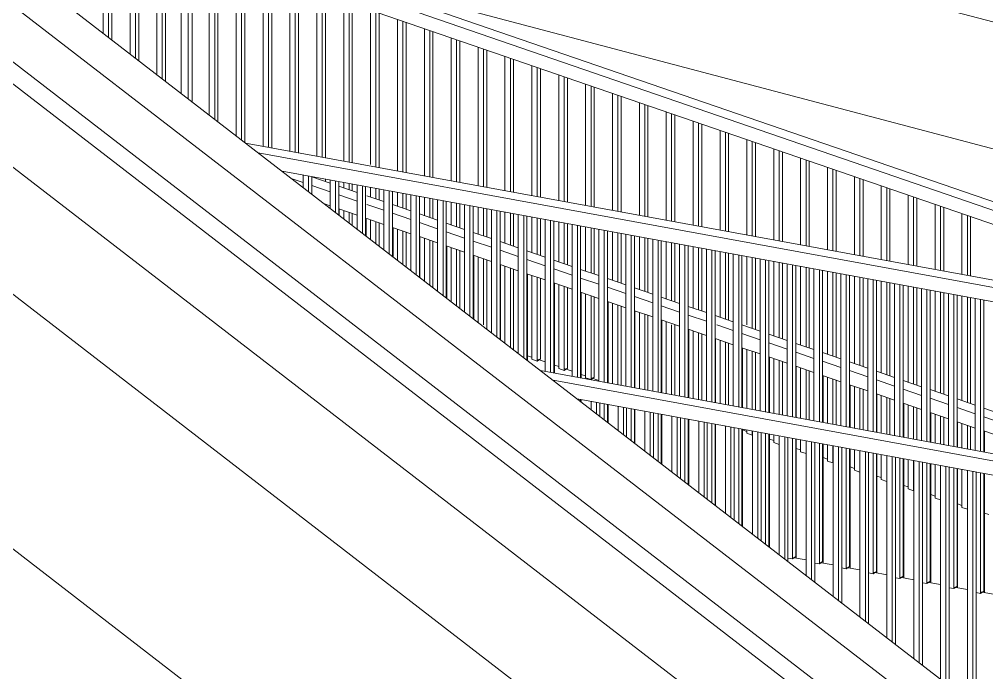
# Model space of a CAD drawing. Header units: metres. Extents: x 40 to 358, y -13 to 19.
# Drawn here: x 67.03 to 70.111, y 0.963 to 3.045 of the extents above; entities that cross this region are included whole.
import ezdxf

# ---------------------------------------------------------------- set-up
doc = ezdxf.new("R2010")
doc.units = ezdxf.units.M
for name, color, linetype, lineweight in [('A-BRND', 11, 'Continuous', 5), ('A-MURO', 113, 'Continuous', 9), ('A-PISO', 51, 'Continuous', 9), ('A-PISO-RAMP', 51, 'Continuous', 5)]:
    doc.layers.add(name, color=color, linetype=linetype, lineweight=lineweight)

# ---------------------------------------------------------------- blocks, each defined once
blk = doc.blocks.new('Ramp - Ramp-1224626-Axonometria')
at = {"layer": 'A-PISO-RAMP'}
for p, q in [((68.6191, 1.9829), (68.613, 1.985)), ((68.6608, 1.9685), (68.6484, 1.9728)), ((68.7048, 1.9534), (68.6795, 1.9621)), ((68.748, 1.9385), (68.7341, 1.9433)), ((68.7904, 1.9239), (68.7651, 1.9326)), ((68.8336, 1.909), (68.8197, 1.9138)), ((68.876, 1.8944), (68.8508, 1.9031)), ((69.3474, 1.7321), (69.3334, 1.7369)), ((69.433, 1.7026), (69.4191, 1.7074)), ((69.5186, 1.6731), (69.5047, 1.6779)), ((69.6043, 1.6436), (69.5903, 1.6484)), ((69.6899, 1.6141), (69.6759, 1.6189)), ((69.7755, 1.5847), (69.7616, 1.5895)), ((69.8611, 1.5552), (69.8472, 1.56)), ((69.9468, 1.5257), (69.9328, 1.5305)), ((70.0324, 1.4962), (70.0184, 1.501)), ((70.118, 1.4667), (70.1041, 1.4715)), ((69.5362, 1.3222), (69.4925, 1.3302)), ((69.6218, 1.3065), (69.5781, 1.3145)), ((69.7075, 1.2908), (69.6638, 1.2988)), ((69.7931, 1.2751), (69.7494, 1.2831)), ((69.8787, 1.2594), (69.835, 1.2674)), ((69.9643, 1.2437), (69.9206, 1.2517)), ((70.05, 1.2279), (70.0063, 1.236)), ((70.1322, 1.2129), (70.0919, 1.2203))]:
    blk.add_line(p, q, dxfattribs=at)
blk = doc.blocks.new('Railing - 20-V317-Axonometria')
at = {"layer": 'A-BRND'}
for p, q in [((70.0324, 2.2321), (70.0324, 2.4258)), ((70.0495, 2.2289), (70.0495, 2.4199)), ((70.0598, 2.227), (70.0598, 2.4163)), ((70.0324, 1.8301), (70.0324, 2.1635)), ((70.0495, 1.8242), (70.0495, 2.1604)), ((70.0598, 1.8207), (70.0598, 2.1585)), ((70.0324, 1.6793), (70.0324, 1.7574)), ((70.0495, 1.6761), (70.0495, 1.7515)), ((70.0598, 1.6743), (70.0598, 1.748)), ((70.0324, 1.49), (70.0324, 1.6107)), ((70.0495, 1.4841), (70.0495, 1.6076)), ((70.0324, 1.49), (70.0495, 1.4841))]:
    blk.add_line(p, q, dxfattribs=at)
blk = doc.blocks.new('Railing - 20-V318-Axonometria')
at = {"layer": 'A-BRND'}
for p, q in [((69.9468, 2.2478), (69.9468, 2.4553)), ((69.9639, 2.2446), (69.9639, 2.4494)), ((69.9742, 2.2427), (69.9742, 2.4458)), ((69.9468, 1.8596), (69.9468, 2.1792)), ((69.9639, 1.8537), (69.9639, 2.1761)), ((69.9742, 1.8502), (69.9742, 2.1742)), ((69.9468, 1.695), (69.9468, 1.7869)), ((69.9639, 1.6919), (69.9639, 1.781)), ((69.9742, 1.69), (69.9742, 1.7775)), ((69.9468, 1.5195), (69.9468, 1.6264)), ((69.9639, 1.5136), (69.9639, 1.6233)), ((69.9468, 1.5195), (69.9639, 1.5136))]:
    blk.add_line(p, q, dxfattribs=at)
blk = doc.blocks.new('Railing - 20-V319-Axonometria')
at = {"layer": 'A-BRND'}
for p, q in [((69.8611, 2.2635), (69.8611, 2.4848)), ((69.8783, 2.2603), (69.8783, 2.4789)), ((69.8886, 2.2584), (69.8886, 2.4753)), ((69.8611, 1.8891), (69.8611, 2.1949)), ((69.8783, 1.8832), (69.8783, 2.1918)), ((69.8886, 1.8797), (69.8886, 2.1899)), ((69.8611, 1.7107), (69.8611, 1.8164)), ((69.8783, 1.7076), (69.8783, 1.8105)), ((69.8886, 1.7057), (69.8886, 1.8069)), ((69.8611, 1.549), (69.8611, 1.6422)), ((69.8783, 1.5431), (69.8783, 1.639)), ((69.8611, 1.549), (69.8783, 1.5431))]:
    blk.add_line(p, q, dxfattribs=at)
blk = doc.blocks.new('Railing - 20-V320-Axonometria')
at = {"layer": 'A-BRND'}
for p, q in [((69.7755, 2.2792), (69.7755, 2.5143)), ((69.7926, 2.276), (69.7926, 2.5084)), ((69.803, 2.2741), (69.803, 2.5048)), ((69.7755, 1.9186), (69.7755, 2.2106)), ((69.7926, 1.9127), (69.7926, 2.2075)), ((69.803, 1.9091), (69.803, 2.2056)), ((69.7755, 1.7264), (69.7755, 1.8459)), ((69.7926, 1.7233), (69.7926, 1.84)), ((69.803, 1.7214), (69.803, 1.8364)), ((69.7755, 1.5785), (69.7755, 1.6579)), ((69.7926, 1.5726), (69.7926, 1.6547)), ((69.7755, 1.5785), (69.7926, 1.5726))]:
    blk.add_line(p, q, dxfattribs=at)
blk = doc.blocks.new('Railing - 20-V321-Axonometria')
at = {"layer": 'A-BRND'}
for p, q in [((69.6899, 2.2949), (69.6899, 2.5438)), ((69.707, 2.2918), (69.707, 2.5379)), ((69.7173, 2.2899), (69.7173, 2.5343)), ((69.6899, 1.9481), (69.6899, 2.2263)), ((69.707, 1.9422), (69.707, 2.2232)), ((69.7173, 1.9386), (69.7173, 2.2213)), ((69.6899, 1.7421), (69.6899, 1.8754)), ((69.707, 1.739), (69.707, 1.8695)), ((69.7173, 1.7371), (69.7173, 1.8659)), ((69.6899, 1.608), (69.6899, 1.6736)), ((69.707, 1.6021), (69.707, 1.6704)), ((69.6899, 1.608), (69.707, 1.6021))]:
    blk.add_line(p, q, dxfattribs=at)
blk = doc.blocks.new('Railing - 20-V322-Axonometria')
at = {"layer": 'A-BRND'}
for p, q in [((69.6043, 2.3106), (69.6043, 2.5732)), ((69.6214, 2.3075), (69.6214, 2.5673)), ((69.6317, 2.3056), (69.6317, 2.5638)), ((69.6043, 1.9776), (69.6043, 2.242)), ((69.6214, 1.9717), (69.6214, 2.2389)), ((69.6317, 1.9681), (69.6317, 2.237)), ((69.6043, 1.7578), (69.6043, 1.9049)), ((69.6214, 1.7547), (69.6214, 1.899)), ((69.6317, 1.7528), (69.6317, 1.8954)), ((69.6043, 1.6375), (69.6043, 1.6893)), ((69.6214, 1.6316), (69.6214, 1.6861)), ((69.6043, 1.6375), (69.6214, 1.6316))]:
    blk.add_line(p, q, dxfattribs=at)
blk = doc.blocks.new('Railing - 20-V323-Axonometria')
at = {"layer": 'A-BRND'}
for p, q in [((69.5186, 2.3263), (69.5186, 2.6027)), ((69.5358, 2.3232), (69.5358, 2.5968)), ((69.5461, 2.3213), (69.5461, 2.5933)), ((69.5186, 2.0071), (69.5186, 2.2578)), ((69.5358, 2.0012), (69.5358, 2.2546)), ((69.5461, 1.9976), (69.5461, 2.2527)), ((69.5186, 1.7736), (69.5186, 1.9343)), ((69.5358, 1.7704), (69.5358, 1.9284)), ((69.5461, 1.7685), (69.5461, 1.9249)), ((69.5186, 1.667), (69.5186, 1.705)), ((69.5358, 1.6611), (69.5358, 1.7018)), ((69.5186, 1.667), (69.5358, 1.6611))]:
    blk.add_line(p, q, dxfattribs=at)
blk = doc.blocks.new('Railing - 20-V324-Axonometria')
at = {"layer": 'A-BRND'}
for p, q in [((69.433, 2.342), (69.433, 2.6322)), ((69.4501, 2.3389), (69.4501, 2.6263)), ((69.4605, 2.337), (69.4605, 2.6228)), ((69.433, 2.0365), (69.433, 2.2735)), ((69.4501, 2.0306), (69.4501, 2.2703)), ((69.4605, 2.0271), (69.4605, 2.2684)), ((69.433, 1.7893), (69.433, 1.9638)), ((69.4501, 1.7861), (69.4501, 1.9579)), ((69.4605, 1.7842), (69.4605, 1.9544)), ((69.433, 1.6964), (69.433, 1.7207)), ((69.433, 1.6964), (69.4501, 1.6905)), ((69.4501, 1.6905), (69.4501, 1.7176))]:
    blk.add_line(p, q, dxfattribs=at)
blk = doc.blocks.new('Railing - 20-V325-Axonometria')
at = {"layer": 'A-BRND'}
for p, q in [((69.3474, 2.3577), (69.3474, 2.6617)), ((69.3645, 2.3546), (69.3645, 2.6558)), ((69.3748, 2.3527), (69.3748, 2.6522)), ((69.3474, 2.0715), (69.3474, 2.2892)), ((69.3645, 2.0601), (69.3645, 2.286)), ((69.3748, 2.0566), (69.3748, 2.2841)), ((69.3474, 1.805), (69.3474, 1.9933)), ((69.3645, 1.8018), (69.3645, 1.9874)), ((69.3748, 1.7999), (69.3748, 1.9839)), ((69.3474, 1.7259), (69.3474, 1.7364)), ((69.3474, 1.7259), (69.3645, 1.72)), ((69.3645, 1.72), (69.3645, 1.7333))]:
    blk.add_line(p, q, dxfattribs=at)
blk = doc.blocks.new('Railing - 20-V326-Axonometria')
at = {"layer": 'A-BRND'}
for p, q in [((69.2618, 2.3734), (69.2618, 2.6912)), ((69.2789, 2.3703), (69.2789, 2.6853)), ((69.2892, 2.3684), (69.2892, 2.6817)), ((69.2618, 2.0955), (69.2618, 2.3049)), ((69.2789, 2.0896), (69.2789, 2.3017)), ((69.2892, 2.0861), (69.2892, 2.2998)), ((69.2618, 1.8207), (69.2618, 2.0228)), ((69.2789, 1.8175), (69.2789, 2.0169)), ((69.2892, 1.8156), (69.2892, 2.0133))]:
    blk.add_line(p, q, dxfattribs=at)
blk = doc.blocks.new('Railing - 20-V327-Axonometria')
at = {"layer": 'A-BRND'}
for p, q in [((69.1761, 2.3892), (69.1761, 2.7207)), ((69.1933, 2.386), (69.1933, 2.7148)), ((69.2036, 2.3841), (69.2036, 2.7112)), ((69.1761, 2.125), (69.1761, 2.3206)), ((69.1933, 2.1191), (69.1933, 2.3174)), ((69.2036, 2.1155), (69.2036, 2.3156)), ((69.1761, 1.8364), (69.1761, 2.0523)), ((69.1933, 1.8333), (69.1933, 2.0464)), ((69.2036, 1.8314), (69.2036, 2.0428))]:
    blk.add_line(p, q, dxfattribs=at)
blk = doc.blocks.new('Railing - 20-V328-Axonometria')
at = {"layer": 'A-BRND'}
for p, q in [((69.0905, 2.4049), (69.0905, 2.7502)), ((69.1076, 2.4017), (69.1076, 2.7443)), ((69.118, 2.3998), (69.118, 2.7407)), ((69.0905, 2.1545), (69.0905, 2.3363)), ((69.1076, 2.1486), (69.1076, 2.3332)), ((69.118, 2.145), (69.118, 2.3313)), ((69.0905, 1.8521), (69.0905, 2.0818)), ((69.1076, 1.849), (69.1076, 2.0715)), ((69.118, 1.8471), (69.118, 2.0715))]:
    blk.add_line(p, q, dxfattribs=at)
blk = doc.blocks.new('Railing - 20-V329-Axonometria')
at = {"layer": 'A-BRND'}
for p, q in [((69.0049, 2.4206), (69.0049, 2.7796)), ((69.022, 2.4174), (69.022, 2.7737)), ((69.0323, 2.4155), (69.0323, 2.7702)), ((69.0049, 2.184), (69.0049, 2.352)), ((69.022, 2.1781), (69.022, 2.3489)), ((69.0323, 2.1745), (69.0323, 2.347)), ((69.0049, 1.8678), (69.0049, 2.1113)), ((69.022, 1.8647), (69.022, 2.1054)), ((69.0323, 1.8628), (69.0323, 2.1018))]:
    blk.add_line(p, q, dxfattribs=at)
blk = doc.blocks.new('Railing - 20-V330-Axonometria')
at = {"layer": 'A-BRND'}
for p, q in [((68.9193, 2.4363), (68.9193, 2.8091)), ((68.9364, 2.4331), (68.9364, 2.8032)), ((68.9467, 2.4312), (68.9467, 2.7997)), ((68.9193, 2.2135), (68.9193, 2.3677)), ((68.9364, 2.2076), (68.9364, 2.3646)), ((68.9467, 2.204), (68.9467, 2.3627)), ((68.9193, 1.8835), (68.9193, 2.1407)), ((68.9364, 1.8804), (68.9364, 2.1348)), ((68.9467, 1.8785), (68.9467, 2.1313))]:
    blk.add_line(p, q, dxfattribs=at)
blk = doc.blocks.new('Railing - 20-V331-Axonometria')
at = {"layer": 'A-BRND'}
for p, q in [((68.8336, 2.452), (68.8336, 2.8386)), ((68.8508, 2.4488), (68.8508, 2.8327)), ((68.8611, 2.447), (68.8611, 2.8292)), ((68.8336, 2.2429), (68.8336, 2.3834)), ((68.8508, 2.237), (68.8508, 2.3803)), ((68.8611, 2.2335), (68.8611, 2.3784)), ((68.8336, 1.9029), (68.8336, 2.1702)), ((68.8508, 1.897), (68.8508, 2.1643)), ((68.8611, 1.9044), (68.8611, 2.1608)), ((68.8336, 1.9029), (68.8508, 1.897)), ((68.8508, 1.897), (68.8611, 1.9044))]:
    blk.add_line(p, q, dxfattribs=at)
blk = doc.blocks.new('Railing - 20-V332-Axonometria')
at = {"layer": 'A-BRND'}
for p, q in [((68.748, 2.4677), (68.748, 2.8681)), ((68.7651, 2.4646), (68.7651, 2.8622)), ((68.7755, 2.4627), (68.7755, 2.8587)), ((68.748, 2.2724), (68.748, 2.3991)), ((68.7651, 2.2665), (68.7651, 2.396)), ((68.7755, 2.263), (68.7755, 2.3941)), ((68.748, 1.9323), (68.748, 2.1997)), ((68.7651, 1.9264), (68.7651, 2.1938)), ((68.7755, 1.9339), (68.7755, 2.1903)), ((68.748, 1.9323), (68.7651, 1.9264)), ((68.7651, 1.9264), (68.7755, 1.9339))]:
    blk.add_line(p, q, dxfattribs=at)
blk = doc.blocks.new('Railing - 20-V333-Axonometria')
at = {"layer": 'A-BRND'}
for p, q in [((68.6624, 2.4834), (68.6624, 2.8976)), ((68.6795, 2.4803), (68.6795, 2.8917)), ((68.6898, 2.4784), (68.6898, 2.8881)), ((68.6624, 2.3019), (68.6624, 2.4148)), ((68.6795, 2.296), (68.6795, 2.4117)), ((68.6898, 2.2925), (68.6898, 2.4098)), ((68.6624, 1.9618), (68.6624, 2.2292)), ((68.6795, 1.9559), (68.6795, 2.2233)), ((68.6898, 1.9634), (68.6898, 2.2197)), ((68.6624, 1.9618), (68.6795, 1.9559)), ((68.6795, 1.9559), (68.6898, 1.9634))]:
    blk.add_line(p, q, dxfattribs=at)
blk = doc.blocks.new('Railing - 20-V334-Axonometria')
at = {"layer": 'A-BRND'}
for p, q in [((68.5768, 2.4991), (68.5768, 2.9271)), ((68.5939, 2.496), (68.5939, 2.9212)), ((68.6042, 2.4941), (68.6042, 2.9176)), ((68.5768, 2.3314), (68.5768, 2.4306)), ((68.5939, 2.3255), (68.5939, 2.4274)), ((68.6042, 2.3219), (68.6042, 2.4255)), ((68.5768, 2.013), (68.5768, 2.2587)), ((68.5939, 1.9998), (68.5939, 2.2528)), ((68.6042, 1.9929), (68.6042, 2.2492))]:
    blk.add_line(p, q, dxfattribs=at)
blk = doc.blocks.new('Railing - 20-V335-Axonometria')
at = {"layer": 'A-BRND'}
for p, q in [((68.4911, 2.5148), (68.4911, 2.9566)), ((68.5083, 2.5117), (68.5083, 2.9507)), ((68.5186, 2.5098), (68.5186, 2.9471)), ((68.4911, 2.3609), (68.4911, 2.4463)), ((68.5083, 2.355), (68.5083, 2.4431)), ((68.5186, 2.3514), (68.5186, 2.4412)), ((68.4911, 2.079), (68.4911, 2.2882)), ((68.5083, 2.0715), (68.5083, 2.2823)), ((68.5186, 2.0579), (68.5186, 2.2787))]:
    blk.add_line(p, q, dxfattribs=at)
blk = doc.blocks.new('Railing - 20-V336-Axonometria')
at = {"layer": 'A-BRND'}
for p, q in [((68.4055, 2.5305), (68.4055, 2.9861)), ((68.4226, 2.5274), (68.4226, 2.9802)), ((68.433, 2.5255), (68.433, 2.9766)), ((68.4055, 2.3904), (68.4055, 2.462)), ((68.4226, 2.3845), (68.4226, 2.4588)), ((68.433, 2.3809), (68.433, 2.4569)), ((68.4055, 2.1451), (68.4055, 2.3177)), ((68.4226, 2.1319), (68.4226, 2.3118)), ((68.433, 2.1239), (68.433, 2.3082))]:
    blk.add_line(p, q, dxfattribs=at)
blk = doc.blocks.new('Railing - 20-V337-Axonometria')
at = {"layer": 'A-BRND'}
for p, q in [((68.3199, 2.5462), (68.3199, 3.0155)), ((68.337, 2.5431), (68.337, 3.0096)), ((68.3473, 2.5412), (68.3473, 3.0061)), ((68.3199, 2.4199), (68.3199, 2.4777)), ((68.337, 2.414), (68.337, 2.4745)), ((68.3473, 2.4104), (68.3473, 2.4726)), ((68.3199, 2.2112), (68.3199, 2.3471)), ((68.337, 2.198), (68.337, 2.3412)), ((68.3473, 2.19), (68.3473, 2.3377))]:
    blk.add_line(p, q, dxfattribs=at)
blk = doc.blocks.new('Railing - 20-V338-Axonometria')
at = {"layer": 'A-BRND'}
for p, q in [((68.2343, 2.562), (68.2343, 3.045)), ((68.2514, 2.5588), (68.2514, 3.0391)), ((68.2617, 2.5569), (68.2617, 3.0356)), ((68.2343, 2.4493), (68.2343, 2.4934)), ((68.2514, 2.4435), (68.2514, 2.4903)), ((68.2617, 2.4399), (68.2617, 2.4884)), ((68.2343, 2.2772), (68.2343, 2.3766)), ((68.2514, 2.264), (68.2514, 2.3707)), ((68.2617, 2.2561), (68.2617, 2.3672))]:
    blk.add_line(p, q, dxfattribs=at)
blk = doc.blocks.new('Railing - 20-V339-Axonometria')
at = {"layer": 'A-BRND'}
for p, q in [((68.1486, 2.583), (68.1486, 3.0745)), ((68.1658, 2.5745), (68.1658, 3.0686)), ((68.1761, 2.5726), (68.1761, 3.0651)), ((68.1486, 2.4788), (68.1486, 2.5091)), ((68.1658, 2.4729), (68.1658, 2.506)), ((68.1761, 2.4694), (68.1761, 2.5041)), ((68.1486, 2.3433), (68.1486, 2.4061)), ((68.1658, 2.3301), (68.1658, 2.4002)), ((68.1761, 2.3221), (68.1761, 2.3967))]:
    blk.add_line(p, q, dxfattribs=at)
blk = doc.blocks.new('Railing - 20-V340-Axonometria')
at = {"layer": 'A-BRND'}
for p, q in [((68.063, 2.5934), (68.063, 3.104)), ((68.0801, 2.5902), (68.0801, 3.0945)), ((68.0905, 2.5883), (68.0905, 3.0945)), ((68.063, 2.5083), (68.063, 2.5248)), ((68.0801, 2.5024), (68.0801, 2.5217)), ((68.0905, 2.4989), (68.0905, 2.5198)), ((68.063, 2.4094), (68.063, 2.4356)), ((68.0801, 2.3962), (68.0801, 2.4297)), ((68.0905, 2.3882), (68.0905, 2.4261))]:
    blk.add_line(p, q, dxfattribs=at)
blk = doc.blocks.new('Railing - 20-V341-Axonometria')
at = {"layer": 'A-BRND'}
for p, q in [((67.9774, 2.6091), (67.9774, 3.1335)), ((67.9945, 2.6059), (67.9945, 3.1276)), ((68.0048, 2.604), (68.0048, 3.124)), ((68.0048, 2.5284), (68.0048, 2.5355))]:
    blk.add_line(p, q, dxfattribs=at)
blk = doc.blocks.new('Railing - 20-V342-Axonometria')
at = {"layer": 'A-BRND'}
for p, q in [((67.8918, 2.6248), (67.8918, 3.163)), ((67.9089, 2.6217), (67.9089, 3.1571)), ((67.9192, 2.6198), (67.9192, 3.1535))]:
    blk.add_line(p, q, dxfattribs=at)
blk = doc.blocks.new('Railing - 20-V343-Axonometria')
at = {"layer": 'A-BRND'}
for p, q in [((67.8061, 2.6405), (67.8061, 3.1925)), ((67.8233, 2.6374), (67.8233, 3.1866)), ((67.8336, 2.6355), (67.8336, 3.183))]:
    blk.add_line(p, q, dxfattribs=at)
blk = doc.blocks.new('Railing - 20-V344-Axonometria')
at = {"layer": 'A-BRND'}
for p, q in [((67.7205, 2.6737), (67.7205, 3.222)), ((67.7376, 2.6604), (67.7376, 3.2161)), ((67.748, 2.6525), (67.748, 3.2125))]:
    blk.add_line(p, q, dxfattribs=at)
blk = doc.blocks.new('Railing - 20-V345-Axonometria')
at = {"layer": 'A-BRND'}
for p, q in [((67.6349, 2.7397), (67.6349, 3.2514)), ((67.652, 2.7265), (67.652, 3.2455)), ((67.6623, 2.7185), (67.6623, 3.242))]:
    blk.add_line(p, q, dxfattribs=at)
blk = doc.blocks.new('Railing - 20-V346-Axonometria')
at = {"layer": 'A-BRND'}
for p, q in [((67.4681, 2.8684), (67.4681, 3.3025)), ((67.4852, 2.8552), (67.4852, 3.298)), ((67.4955, 2.8472), (67.4955, 3.2952))]:
    blk.add_line(p, q, dxfattribs=at)
blk = doc.blocks.new('Railing - 20-V347-Axonometria')
at = {"layer": 'A-BRND'}
for p, q in [((67.3825, 2.9344), (67.3825, 3.3252)), ((67.3996, 2.9212), (67.3996, 3.3207)), ((67.41, 2.9132), (67.41, 3.3179))]:
    blk.add_line(p, q, dxfattribs=at)
blk = doc.blocks.new('Railing - 20-V348-Axonometria')
at = {"layer": 'A-BRND'}
for p, q in [((67.297, 3.0004), (67.297, 3.3479)), ((67.3141, 2.9872), (67.3141, 3.3433)), ((67.3245, 2.9792), (67.3245, 3.3406))]:
    blk.add_line(p, q, dxfattribs=at)
blk = doc.blocks.new('Railing - 20-V357-Axonometria')
at = {"layer": 'A-BRND'}
for p, q in [((68.8512, 1.8012), (68.8512, 1.8274)), ((68.8683, 1.8243), (68.8683, 1.788)), ((68.8787, 1.78), (68.8787, 1.8224))]:
    blk.add_line(p, q, dxfattribs=at)
blk = doc.blocks.new('Railing - 20-V358-Axonometria')
at = {"layer": 'A-BRND'}
for p, q in [((68.9368, 1.7351), (68.9368, 1.8117)), ((68.954, 1.8086), (68.954, 1.7219)), ((68.9643, 1.7139), (68.9643, 1.8067))]:
    blk.add_line(p, q, dxfattribs=at)
blk = doc.blocks.new('Railing - 20-V359-Axonometria')
at = {"layer": 'A-BRND'}
for p, q in [((69.0225, 1.6691), (69.0225, 1.796)), ((69.0396, 1.7929), (69.0396, 1.6558)), ((69.0499, 1.6479), (69.0499, 1.791))]:
    blk.add_line(p, q, dxfattribs=at)
blk = doc.blocks.new('Railing - 20-V360-Axonometria')
at = {"layer": 'A-BRND'}
for p, q in [((69.1081, 1.603), (69.1081, 1.7803)), ((69.1252, 1.7772), (69.1252, 1.5898)), ((69.1355, 1.5818), (69.1355, 1.7753))]:
    blk.add_line(p, q, dxfattribs=at)
blk = doc.blocks.new('Railing - 20-V361-Axonometria')
at = {"layer": 'A-BRND'}
for p, q in [((69.1937, 1.5369), (69.1937, 1.7646)), ((69.2108, 1.7615), (69.2108, 1.5237)), ((69.2212, 1.5157), (69.2212, 1.7596))]:
    blk.add_line(p, q, dxfattribs=at)
blk = doc.blocks.new('Railing - 20-V362-Axonometria')
at = {"layer": 'A-BRND'}
for p, q in [((69.2793, 1.4709), (69.2793, 1.7489)), ((69.2965, 1.7458), (69.2965, 1.4576)), ((69.3068, 1.4497), (69.3068, 1.7439))]:
    blk.add_line(p, q, dxfattribs=at)
blk = doc.blocks.new('Railing - 20-V363-Axonometria')
at = {"layer": 'A-BRND'}
for p, q in [((69.365, 1.4048), (69.365, 1.7332)), ((69.3821, 1.73), (69.3821, 1.3916)), ((69.3924, 1.3836), (69.3924, 1.7281))]:
    blk.add_line(p, q, dxfattribs=at)
blk = doc.blocks.new('Railing - 20-V364-Axonometria')
at = {"layer": 'A-BRND'}
for p, q in [((69.4506, 1.3387), (69.4506, 1.7175)), ((69.4677, 1.7143), (69.4677, 1.3255)), ((69.478, 1.3175), (69.478, 1.7124))]:
    blk.add_line(p, q, dxfattribs=at)
blk = doc.blocks.new('Railing - 20-V365-Axonometria')
at = {"layer": 'A-BRND'}
for p, q in [((69.5362, 1.2727), (69.5362, 1.7018)), ((69.5533, 1.6986), (69.5533, 1.2594)), ((69.5637, 1.2515), (69.5637, 1.6967))]:
    blk.add_line(p, q, dxfattribs=at)
blk = doc.blocks.new('Railing - 20-V366-Axonometria')
at = {"layer": 'A-BRND'}
for p, q in [((69.6218, 1.2066), (69.6218, 1.6861)), ((69.639, 1.6829), (69.639, 1.1934)), ((69.6493, 1.1854), (69.6493, 1.681))]:
    blk.add_line(p, q, dxfattribs=at)
blk = doc.blocks.new('Railing - 20-V367-Axonometria')
at = {"layer": 'A-BRND'}
for p, q in [((69.7075, 1.1405), (69.7075, 1.6703)), ((69.7246, 1.6672), (69.7246, 1.1273)), ((69.7349, 1.1193), (69.7349, 1.6653))]:
    blk.add_line(p, q, dxfattribs=at)
blk = doc.blocks.new('Railing - 20-V368-Axonometria')
at = {"layer": 'A-BRND'}
for p, q in [((69.7931, 1.0744), (69.7931, 1.6546)), ((69.8102, 1.6515), (69.8102, 1.0612)), ((69.8205, 1.0533), (69.8205, 1.6496))]:
    blk.add_line(p, q, dxfattribs=at)
blk = doc.blocks.new('Railing - 20-V369-Axonometria')
at = {"layer": 'A-BRND'}
for p, q in [((69.8787, 1.0084), (69.8787, 1.6389)), ((69.8958, 1.6358), (69.8958, 0.9952)), ((69.9062, 0.9872), (69.9062, 1.6339))]:
    blk.add_line(p, q, dxfattribs=at)
blk = doc.blocks.new('Railing - 20-V370-Axonometria')
at = {"layer": 'A-BRND'}
for p, q in [((69.9643, 0.9423), (69.9643, 1.6232)), ((69.9815, 1.6201), (69.9815, 0.9291)), ((69.9918, 0.9211), (69.9918, 1.6182))]:
    blk.add_line(p, q, dxfattribs=at)
blk = doc.blocks.new('Railing - 20-V371-Axonometria')
at = {"layer": 'A-BRND'}
for p, q in [((70.05, 0.8762), (70.05, 1.6075)), ((70.0671, 1.6044), (70.0671, 0.863)), ((70.0774, 0.8551), (70.0774, 1.6025))]:
    blk.add_line(p, q, dxfattribs=at)
blk = doc.blocks.new('Railing - 25-V458-Axonometria')
at = {"layer": 'A-BRND'}
for p, q in [((67.5458, 2.8084), (67.5458, 3.2819)), ((67.5672, 2.7919), (67.5672, 3.2763)), ((67.5802, 2.782), (67.5802, 3.2728))]:
    blk.add_line(p, q, dxfattribs=at)
blk = doc.blocks.new('Railing - Railing-1745435-Axonometria')
for name in ['Railing - 20-V348-Axonometria', 'Railing - 20-V347-Axonometria', 'Railing - 20-V346-Axonometria', 'Railing - 25-V458-Axonometria', 'Railing - 20-V345-Axonometria', 'Railing - 20-V344-Axonometria', 'Railing - 20-V343-Axonometria', 'Railing - 20-V342-Axonometria', 'Railing - 20-V341-Axonometria', 'Railing - 20-V340-Axonometria', 'Railing - 20-V339-Axonometria', 'Railing - 20-V338-Axonometria', 'Railing - 20-V337-Axonometria', 'Railing - 20-V336-Axonometria', 'Railing - 20-V335-Axonometria', 'Railing - 20-V334-Axonometria', 'Railing - 20-V333-Axonometria', 'Railing - 20-V332-Axonometria', 'Railing - 20-V331-Axonometria', 'Railing - 20-V330-Axonometria', 'Railing - 20-V329-Axonometria', 'Railing - 20-V328-Axonometria', 'Railing - 20-V327-Axonometria', 'Railing - 20-V326-Axonometria', 'Railing - 20-V325-Axonometria', 'Railing - 20-V324-Axonometria', 'Railing - 20-V323-Axonometria', 'Railing - 20-V322-Axonometria', 'Railing - 20-V321-Axonometria', 'Railing - 20-V320-Axonometria', 'Railing - 20-V319-Axonometria', 'Railing - 20-V318-Axonometria', 'Railing - 20-V317-Axonometria', 'Railing - 20-V357-Axonometria', 'Railing - 20-V358-Axonometria', 'Railing - 20-V359-Axonometria', 'Railing - 20-V360-Axonometria', 'Railing - 20-V361-Axonometria', 'Railing - 20-V362-Axonometria', 'Railing - 20-V363-Axonometria', 'Railing - 20-V364-Axonometria', 'Railing - 20-V365-Axonometria', 'Railing - 20-V366-Axonometria', 'Railing - 20-V367-Axonometria', 'Railing - 20-V368-Axonometria', 'Railing - 20-V369-Axonometria', 'Railing - 20-V370-Axonometria', 'Railing - 20-V371-Axonometria']:
    blk.add_blockref(name, (0, 0))
blk = doc.blocks.new('Top Rail Type - Top Rail_Internal_-1746581-Axonometria')
at = {"layer": 'A-BRND'}
for p, q in [((67.6615, 3.315), (71.4988, 1.9935)), ((71.473, 1.9748), (67.6357, 3.2963)), ((67.5929, 3.2659), (71.4713, 1.9303)), ((68.69, 1.9256), (70.1622, 1.6555)), ((70.1364, 1.6367), (68.7299, 1.8948)), ((70.138, 1.5913), (68.8066, 1.8356))]:
    blk.add_line(p, q, dxfattribs=at)
blk = doc.blocks.new('Railing - 20-V605-Axonometria')
at = {"layer": 'A-BRND'}
for p, q in [((70.0748, 1.6715), (70.0748, 2.1557)), ((70.0919, 1.6684), (70.0919, 2.1526)), ((70.1022, 1.6665), (70.1022, 2.1507)), ((70.0919, 1.2156), (70.0919, 1.5998)), ((70.1022, 1.2231), (70.1022, 1.5979)), ((70.0774, 1.2182), (70.0919, 1.2156)), ((70.0919, 1.2156), (70.1022, 1.2231))]:
    blk.add_line(p, q, dxfattribs=at)
blk = doc.blocks.new('Railing - 20-V606-Axonometria')
at = {"layer": 'A-BRND'}
for p, q in [((69.9891, 1.6872), (69.9891, 2.1714)), ((70.0063, 1.6841), (70.0063, 2.1683)), ((70.0166, 1.6822), (70.0166, 2.1664)), ((70.0063, 1.2313), (70.0063, 1.6155)), ((70.0166, 1.2388), (70.0166, 1.6136)), ((69.9918, 1.2339), (70.0063, 1.2313)), ((70.0063, 1.2313), (70.0166, 1.2388))]:
    blk.add_line(p, q, dxfattribs=at)
blk = doc.blocks.new('Railing - 20-V607-Axonometria')
at = {"layer": 'A-BRND'}
for p, q in [((69.9035, 1.7029), (69.9035, 2.1871)), ((69.9206, 1.6998), (69.9206, 2.184)), ((69.931, 1.6979), (69.931, 2.1821)), ((69.9206, 1.247), (69.9206, 1.6312)), ((69.931, 1.2545), (69.931, 1.6293)), ((69.9062, 1.2496), (69.9206, 1.247)), ((69.9206, 1.247), (69.931, 1.2545))]:
    blk.add_line(p, q, dxfattribs=at)
blk = doc.blocks.new('Railing - 20-V608-Axonometria')
at = {"layer": 'A-BRND'}
for p, q in [((69.8179, 1.7186), (69.8179, 2.2028)), ((69.835, 1.7155), (69.835, 2.1997)), ((69.8453, 1.7136), (69.8453, 2.1978)), ((69.835, 1.2627), (69.835, 1.6469)), ((69.8453, 1.2702), (69.8453, 1.645)), ((69.8205, 1.2653), (69.835, 1.2627)), ((69.835, 1.2627), (69.8453, 1.2702))]:
    blk.add_line(p, q, dxfattribs=at)
blk = doc.blocks.new('Railing - 20-V609-Axonometria')
at = {"layer": 'A-BRND'}
for p, q in [((69.7323, 1.7344), (69.7323, 2.2186)), ((69.7494, 1.7312), (69.7494, 2.2154)), ((69.7597, 1.7293), (69.7597, 2.2135)), ((69.7494, 1.2784), (69.7494, 1.6627)), ((69.7597, 1.2859), (69.7597, 1.6608)), ((69.7349, 1.2811), (69.7494, 1.2784)), ((69.7494, 1.2784), (69.7597, 1.2859))]:
    blk.add_line(p, q, dxfattribs=at)
blk = doc.blocks.new('Railing - 20-V610-Axonometria')
at = {"layer": 'A-BRND'}
for p, q in [((69.6466, 1.7501), (69.6466, 2.2343)), ((69.6638, 1.7469), (69.6638, 2.2311)), ((69.6741, 1.745), (69.6741, 2.2292)), ((69.6638, 1.2941), (69.6638, 1.6784)), ((69.6741, 1.3016), (69.6741, 1.6765)), ((69.6493, 1.2968), (69.6638, 1.2941)), ((69.6638, 1.2941), (69.6741, 1.3016))]:
    blk.add_line(p, q, dxfattribs=at)
blk = doc.blocks.new('Railing - 20-V611-Axonometria')
at = {"layer": 'A-BRND'}
for p, q in [((69.561, 1.7658), (69.561, 2.25)), ((69.5781, 1.7626), (69.5781, 2.2468)), ((69.5885, 1.7607), (69.5885, 2.2449)), ((69.5781, 1.3098), (69.5781, 1.6941)), ((69.5885, 1.3173), (69.5885, 1.6922)), ((69.5637, 1.3125), (69.5781, 1.3098)), ((69.5781, 1.3098), (69.5885, 1.3173))]:
    blk.add_line(p, q, dxfattribs=at)
blk = doc.blocks.new('Railing - 20-V612-Axonometria')
at = {"layer": 'A-BRND'}
for p, q in [((69.4754, 1.7815), (69.4754, 2.2657)), ((69.4925, 1.7783), (69.4925, 2.2625)), ((69.5028, 1.7765), (69.5028, 2.2607)), ((69.4925, 1.3255), (69.4925, 1.7098)), ((69.5028, 1.333), (69.5028, 1.7079)), ((69.478, 1.3282), (69.4925, 1.3255)), ((69.4925, 1.3255), (69.5028, 1.333))]:
    blk.add_line(p, q, dxfattribs=at)
blk = doc.blocks.new('Railing - 20-V613-Axonometria')
at = {"layer": 'A-BRND'}
for p, q in [((69.3898, 1.7972), (69.3898, 2.2814)), ((69.4069, 1.7941), (69.4069, 2.2783)), ((69.4172, 1.7922), (69.4172, 2.2764)), ((69.4069, 1.3724), (69.4069, 1.7255)), ((69.4172, 1.3645), (69.4172, 1.7236))]:
    blk.add_line(p, q, dxfattribs=at)
blk = doc.blocks.new('Railing - 20-V614-Axonometria')
at = {"layer": 'A-BRND'}
for p, q in [((69.3041, 1.8129), (69.3041, 2.2971)), ((69.3213, 1.8098), (69.3213, 2.294)), ((69.3316, 1.8079), (69.3316, 2.2921)), ((69.3213, 1.4385), (69.3213, 1.7412)), ((69.3316, 1.4305), (69.3316, 1.7393))]:
    blk.add_line(p, q, dxfattribs=at)
blk = doc.blocks.new('Railing - 20-V615-Axonometria')
at = {"layer": 'A-BRND'}
for p, q in [((69.2185, 1.8286), (69.2185, 2.3128)), ((69.2356, 1.8255), (69.2356, 2.3097)), ((69.246, 1.8236), (69.246, 2.3078)), ((69.2356, 1.5046), (69.2356, 1.7569)), ((69.246, 1.4966), (69.246, 1.755))]:
    blk.add_line(p, q, dxfattribs=at)
blk = doc.blocks.new('Railing - 20-V616-Axonometria')
at = {"layer": 'A-BRND'}
for p, q in [((69.1329, 1.8443), (69.1329, 2.3285)), ((69.15, 1.8412), (69.15, 2.3254)), ((69.1603, 1.8393), (69.1603, 2.3235)), ((69.15, 1.5706), (69.15, 1.7726)), ((69.1603, 1.5627), (69.1603, 1.7707))]:
    blk.add_line(p, q, dxfattribs=at)
blk = doc.blocks.new('Railing - 20-V617-Axonometria')
at = {"layer": 'A-BRND'}
for p, q in [((69.0473, 1.86), (69.0473, 2.3442)), ((69.0644, 1.8569), (69.0644, 2.3411)), ((69.0747, 1.855), (69.0747, 2.3392)), ((69.0644, 1.6367), (69.0644, 1.7883)), ((69.0747, 1.6287), (69.0747, 1.7864))]:
    blk.add_line(p, q, dxfattribs=at)
blk = doc.blocks.new('Railing - 20-V618-Axonometria')
at = {"layer": 'A-BRND'}
for p, q in [((68.9616, 1.8758), (68.9616, 2.3599)), ((68.9788, 1.8726), (68.9788, 2.3568)), ((68.9891, 1.8707), (68.9891, 2.3549)), ((68.9788, 1.7028), (68.9788, 1.804)), ((68.9891, 1.6948), (68.9891, 1.8022))]:
    blk.add_line(p, q, dxfattribs=at)
blk = doc.blocks.new('Railing - 20-V619-Axonometria')
at = {"layer": 'A-BRND'}
for p, q in [((68.876, 1.8915), (68.876, 2.3757)), ((68.8931, 1.8883), (68.8931, 2.3725)), ((68.9035, 1.8864), (68.9035, 2.3706)), ((68.8931, 1.7689), (68.8931, 1.8198)), ((68.9035, 1.7609), (68.9035, 1.8179))]:
    blk.add_line(p, q, dxfattribs=at)
blk = doc.blocks.new('Railing - 20-V620-Axonometria')
at = {"layer": 'A-BRND'}
for p, q in [((68.7904, 1.9072), (68.7904, 2.3914)), ((68.8075, 1.904), (68.8075, 2.3882)), ((68.8178, 1.9021), (68.8178, 2.3863)), ((68.8178, 1.827), (68.8178, 1.8336))]:
    blk.add_line(p, q, dxfattribs=at)
blk = doc.blocks.new('Railing - 20-V621-Axonometria')
at = {"layer": 'A-BRND'}
for p, q in [((68.7048, 1.9229), (68.7048, 2.4071)), ((68.7219, 1.9197), (68.7219, 2.4039)), ((68.7322, 1.9178), (68.7322, 2.402))]:
    blk.add_line(p, q, dxfattribs=at)
blk = doc.blocks.new('Railing - 20-V622-Axonometria')
at = {"layer": 'A-BRND'}
for p, q in [((68.6191, 1.9803), (68.6191, 2.4228)), ((68.6363, 1.9671), (68.6363, 2.4196)), ((68.6466, 1.9591), (68.6466, 2.4177))]:
    blk.add_line(p, q, dxfattribs=at)
blk = doc.blocks.new('Railing - 20-V623-Axonometria')
at = {"layer": 'A-BRND'}
for p, q in [((68.5335, 2.0463), (68.5335, 2.4385)), ((68.5506, 2.0331), (68.5506, 2.4354)), ((68.561, 2.0252), (68.561, 2.4335))]:
    blk.add_line(p, q, dxfattribs=at)
blk = doc.blocks.new('Railing - 20-V624-Axonometria')
at = {"layer": 'A-BRND'}
for p, q in [((68.4479, 2.1124), (68.4479, 2.4542)), ((68.465, 2.0992), (68.465, 2.4511)), ((68.4753, 2.0912), (68.4753, 2.4492))]:
    blk.add_line(p, q, dxfattribs=at)
blk = doc.blocks.new('Railing - 20-V625-Axonometria')
at = {"layer": 'A-BRND'}
for p, q in [((68.3622, 2.1785), (68.3622, 2.4699)), ((68.3794, 2.1653), (68.3794, 2.4668)), ((68.3897, 2.1573), (68.3897, 2.4649))]:
    blk.add_line(p, q, dxfattribs=at)
blk = doc.blocks.new('Railing - 20-V626-Axonometria')
at = {"layer": 'A-BRND'}
for p, q in [((68.2766, 2.2446), (68.2766, 2.4856)), ((68.2937, 2.2313), (68.2937, 2.4825)), ((68.3041, 2.2234), (68.3041, 2.4806))]:
    blk.add_line(p, q, dxfattribs=at)
blk = doc.blocks.new('Railing - 20-V627-Axonometria')
at = {"layer": 'A-BRND'}
for p, q in [((68.191, 2.3106), (68.191, 2.5013)), ((68.2081, 2.2974), (68.2081, 2.4982)), ((68.2185, 2.2894), (68.2185, 2.4963))]:
    blk.add_line(p, q, dxfattribs=at)
blk = doc.blocks.new('Railing - 20-V628-Axonometria')
at = {"layer": 'A-BRND'}
for p, q in [((68.1054, 2.3767), (68.1054, 2.517)), ((68.1225, 2.3635), (68.1225, 2.5139)), ((68.1328, 2.3555), (68.1328, 2.512))]:
    blk.add_line(p, q, dxfattribs=at)
blk = doc.blocks.new('Railing - 20-V629-Axonometria')
at = {"layer": 'A-BRND'}
for p, q in [((68.0197, 2.4428), (68.0197, 2.5328)), ((68.0369, 2.4295), (68.0369, 2.5296)), ((68.0472, 2.4216), (68.0472, 2.5277))]:
    blk.add_line(p, q, dxfattribs=at)
blk = doc.blocks.new('Railing - 20-V630-Axonometria')
at = {"layer": 'A-BRND'}
for p, q in [((67.9341, 2.5088), (67.9341, 2.5485)), ((67.9512, 2.4956), (67.9512, 2.5453)), ((67.9616, 2.4876), (67.9616, 2.5434))]:
    blk.add_line(p, q, dxfattribs=at)
blk = doc.blocks.new('Railing - 20-V632-Axonometria')
at = {"layer": 'A-BRND'}
blk.add_line((68.049, 2.4202), (68.049, 2.4404), dxfattribs=at)
blk = doc.blocks.new('Railing - 20-V633-Axonometria')
at = {"layer": 'A-BRND'}
blk.add_line((68.1347, 2.3541), (68.1347, 2.4109), dxfattribs=at)
blk = doc.blocks.new('Railing - 20-V634-Axonometria')
at = {"layer": 'A-BRND'}
blk.add_line((68.2203, 2.288), (68.2203, 2.3814), dxfattribs=at)
blk = doc.blocks.new('Railing - 20-V635-Axonometria')
at = {"layer": 'A-BRND'}
blk.add_line((68.3059, 2.2219), (68.3059, 2.352), dxfattribs=at)
blk = doc.blocks.new('Railing - 20-V636-Axonometria')
at = {"layer": 'A-BRND'}
blk.add_line((68.3916, 2.1559), (68.3916, 2.3225), dxfattribs=at)
blk = doc.blocks.new('Railing - 20-V637-Axonometria')
at = {"layer": 'A-BRND'}
blk.add_line((68.4772, 2.0898), (68.4772, 2.293), dxfattribs=at)
blk = doc.blocks.new('Railing - 20-V638-Axonometria')
at = {"layer": 'A-BRND'}
blk.add_line((68.5628, 2.0237), (68.5628, 2.2635), dxfattribs=at)
blk = doc.blocks.new('Railing - 20-V639-Axonometria')
at = {"layer": 'A-BRND'}
blk.add_line((68.6484, 1.9577), (68.6484, 2.234), dxfattribs=at)
blk = doc.blocks.new('Railing - 20-V640-Axonometria')
at = {"layer": 'A-BRND'}
blk.add_line((68.7341, 1.9175), (68.7341, 2.2045), dxfattribs=at)
blk = doc.blocks.new('Railing - 20-V641-Axonometria')
at = {"layer": 'A-BRND'}
for p, q in [((68.8197, 1.9018), (68.8197, 2.175)), ((68.8197, 1.8255), (68.8197, 1.8332))]:
    blk.add_line(p, q, dxfattribs=at)
blk = doc.blocks.new('Railing - 20-V642-Axonometria')
at = {"layer": 'A-BRND'}
for p, q in [((68.9053, 1.8861), (68.9053, 2.1455)), ((68.9053, 1.7595), (68.9053, 1.8175))]:
    blk.add_line(p, q, dxfattribs=at)
blk = doc.blocks.new('Railing - 20-V643-Axonometria')
at = {"layer": 'A-BRND'}
for p, q in [((68.9909, 1.8704), (68.9909, 2.1161)), ((68.9909, 1.6934), (68.9909, 1.8018))]:
    blk.add_line(p, q, dxfattribs=at)
blk = doc.blocks.new('Railing - 20-V644-Axonometria')
at = {"layer": 'A-BRND'}
for p, q in [((69.0766, 1.8547), (69.0766, 2.0866)), ((69.0766, 1.6273), (69.0766, 1.7861))]:
    blk.add_line(p, q, dxfattribs=at)
blk = doc.blocks.new('Railing - 20-V645-Axonometria')
at = {"layer": 'A-BRND'}
for p, q in [((69.1622, 1.839), (69.1622, 2.0571)), ((69.1622, 1.5613), (69.1622, 1.7704))]:
    blk.add_line(p, q, dxfattribs=at)
blk = doc.blocks.new('Railing - 20-V646-Axonometria')
at = {"layer": 'A-BRND'}
for p, q in [((69.2478, 1.8232), (69.2478, 2.0276)), ((69.2478, 1.4952), (69.2478, 1.7547))]:
    blk.add_line(p, q, dxfattribs=at)
blk = doc.blocks.new('Railing - 20-V647-Axonometria')
at = {"layer": 'A-BRND'}
for p, q in [((69.3334, 1.8075), (69.3334, 1.9981)), ((69.3334, 1.4291), (69.3334, 1.739))]:
    blk.add_line(p, q, dxfattribs=at)
blk = doc.blocks.new('Railing - 20-V648-Axonometria')
at = {"layer": 'A-BRND'}
for p, q in [((69.4191, 1.7918), (69.4191, 1.9686)), ((69.4191, 1.363), (69.4191, 1.7233))]:
    blk.add_line(p, q, dxfattribs=at)
blk = doc.blocks.new('Railing - 20-V649-Axonometria')
at = {"layer": 'A-BRND'}
for p, q in [((69.5047, 1.7761), (69.5047, 1.9391)), ((69.5047, 1.328), (69.5047, 1.7075))]:
    blk.add_line(p, q, dxfattribs=at)
blk = doc.blocks.new('Railing - 20-V650-Axonometria')
at = {"layer": 'A-BRND'}
for p, q in [((69.5903, 1.7604), (69.5903, 1.9097)), ((69.5903, 1.3123), (69.5903, 1.6918))]:
    blk.add_line(p, q, dxfattribs=at)
blk = doc.blocks.new('Railing - 20-V651-Axonometria')
at = {"layer": 'A-BRND'}
for p, q in [((69.6759, 1.7447), (69.6759, 1.8802)), ((69.6759, 1.2966), (69.6759, 1.6761))]:
    blk.add_line(p, q, dxfattribs=at)
blk = doc.blocks.new('Railing - 20-V652-Axonometria')
at = {"layer": 'A-BRND'}
for p, q in [((69.7616, 1.729), (69.7616, 1.8507)), ((69.7616, 1.2809), (69.7616, 1.6604))]:
    blk.add_line(p, q, dxfattribs=at)
blk = doc.blocks.new('Railing - 20-V653-Axonometria')
at = {"layer": 'A-BRND'}
for p, q in [((69.8472, 1.7133), (69.8472, 1.8212)), ((69.8472, 1.2651), (69.8472, 1.6447))]:
    blk.add_line(p, q, dxfattribs=at)
blk = doc.blocks.new('Railing - 20-V654-Axonometria')
at = {"layer": 'A-BRND'}
for p, q in [((69.9328, 1.6976), (69.9328, 1.7917)), ((69.9328, 1.2494), (69.9328, 1.629))]:
    blk.add_line(p, q, dxfattribs=at)
blk = doc.blocks.new('Railing - 20-V655-Axonometria')
at = {"layer": 'A-BRND'}
for p, q in [((70.0184, 1.6818), (70.0184, 1.7622)), ((70.0184, 1.2337), (70.0184, 1.6133))]:
    blk.add_line(p, q, dxfattribs=at)
blk = doc.blocks.new('Railing - 20-V656-Axonometria')
at = {"layer": 'A-BRND'}
for p, q in [((70.1041, 1.6661), (70.1041, 1.7327)), ((70.1041, 1.218), (70.1041, 1.5976))]:
    blk.add_line(p, q, dxfattribs=at)
blk = doc.blocks.new('Railing - Railing-1752316-Axonometria')
for name in ['Railing - 20-V630-Axonometria', 'Railing - 20-V629-Axonometria', 'Railing - 20-V628-Axonometria', 'Railing - 20-V627-Axonometria', 'Railing - 20-V626-Axonometria', 'Railing - 20-V625-Axonometria', 'Railing - 20-V632-Axonometria', 'Railing - 20-V624-Axonometria', 'Railing - 20-V623-Axonometria', 'Railing - 20-V633-Axonometria', 'Railing - 20-V622-Axonometria', 'Railing - 20-V621-Axonometria', 'Railing - 20-V634-Axonometria', 'Railing - 20-V620-Axonometria', 'Railing - 20-V619-Axonometria', 'Railing - 20-V635-Axonometria', 'Railing - 20-V618-Axonometria', 'Railing - 20-V617-Axonometria', 'Railing - 20-V636-Axonometria', 'Railing - 20-V616-Axonometria', 'Railing - 20-V615-Axonometria', 'Railing - 20-V637-Axonometria', 'Railing - 20-V614-Axonometria', 'Railing - 20-V613-Axonometria', 'Railing - 20-V638-Axonometria', 'Railing - 20-V612-Axonometria', 'Railing - 20-V611-Axonometria', 'Railing - 20-V639-Axonometria', 'Railing - 20-V610-Axonometria', 'Railing - 20-V609-Axonometria', 'Railing - 20-V640-Axonometria', 'Railing - 20-V608-Axonometria', 'Railing - 20-V641-Axonometria', 'Railing - 20-V607-Axonometria', 'Railing - 20-V606-Axonometria', 'Railing - 20-V642-Axonometria', 'Railing - 20-V605-Axonometria', 'Railing - 20-V643-Axonometria', 'Railing - 20-V644-Axonometria', 'Railing - 20-V645-Axonometria', 'Railing - 20-V646-Axonometria', 'Railing - 20-V647-Axonometria', 'Railing - 20-V648-Axonometria', 'Railing - 20-V649-Axonometria', 'Railing - 20-V650-Axonometria', 'Railing - 20-V651-Axonometria', 'Railing - 20-V652-Axonometria', 'Railing - 20-V653-Axonometria', 'Railing - 20-V654-Axonometria', 'Railing - 20-V655-Axonometria', 'Railing - 20-V656-Axonometria']:
    blk.add_blockref(name, (0, 0))
blk = doc.blocks.new('Top Rail Type - Top Rail_Internal_-1752441-Axonometria')
at = {"layer": 'A-BRND'}
for p, q in [((67.7502, 2.6508), (70.7706, 2.0966)), ((70.7448, 2.0779), (67.7901, 2.62)), ((70.7464, 2.0325), (67.8667, 2.5608)), ((67.9341, 2.5251), (67.8961, 2.5382)), ((67.9616, 2.5432), (68.0197, 2.5232)), ((68.0197, 2.4956), (67.9616, 2.5156)), ((68.0472, 2.5138), (68.1054, 2.4937)), ((68.1054, 2.4661), (68.0472, 2.4861)), ((68.1366, 2.483), (68.191, 2.4642)), ((68.0016, 2.4567), (68.0197, 2.4505)), ((68.0472, 2.441), (68.1054, 2.421)), ((68.191, 2.4366), (68.1366, 2.4554)), ((68.2185, 2.4548), (68.2766, 2.4348)), ((68.1366, 2.4103), (68.191, 2.3915)), ((68.2766, 2.4071), (68.2185, 2.4272)), ((68.3041, 2.4253), (68.3622, 2.4053)), ((68.2185, 2.3821), (68.2766, 2.362)), ((68.3622, 2.3776), (68.3041, 2.3977)), ((68.3897, 2.3958), (68.4479, 2.3758)), ((68.3041, 2.3526), (68.3622, 2.3326)), ((68.4479, 2.3482), (68.3897, 2.3682)), ((68.4753, 2.3663), (68.5335, 2.3463)), ((68.3897, 2.3231), (68.4479, 2.3031)), ((68.5335, 2.3187), (68.4753, 2.3387)), ((68.561, 2.3368), (68.6191, 2.3168)), ((68.4753, 2.2936), (68.5335, 2.2736)), ((68.6191, 2.2892), (68.561, 2.3092)), ((68.6466, 2.3074), (68.7048, 2.2873)), ((68.561, 2.2641), (68.6191, 2.2441)), ((68.7048, 2.2597), (68.6466, 2.2797)), ((68.7322, 2.2779), (68.7904, 2.2578)), ((68.7904, 2.2302), (68.7322, 2.2502)), ((68.6466, 2.2346), (68.7048, 2.2146)), ((68.8178, 2.2484), (68.876, 2.2284)), ((68.876, 2.2007), (68.8178, 2.2208)), ((68.9035, 2.2189), (68.9616, 2.1989)), ((68.7322, 2.2052), (68.7904, 2.1851)), ((68.9616, 2.1712), (68.9035, 2.1913)), ((68.9891, 2.1894), (69.0473, 2.1694)), ((68.8178, 2.1757), (68.876, 2.1556)), ((69.0473, 2.1418), (68.9891, 2.1618)), ((69.0747, 2.1599), (69.1329, 2.1399)), ((68.9035, 2.1462), (68.9616, 2.1262)), ((69.1329, 2.1123), (69.0747, 2.1323)), ((69.1603, 2.1304), (69.2185, 2.1104)), ((68.9891, 2.1167), (69.0473, 2.0967)), ((69.2185, 2.0828), (69.1603, 2.1028)), ((69.246, 2.101), (69.3041, 2.0809)), ((69.0747, 2.0872), (69.1329, 2.0672)), ((69.3041, 2.0533), (69.2514, 2.0715)), ((69.3316, 2.0715), (69.3898, 2.0514)), ((69.1603, 2.0577), (69.2185, 2.0377)), ((69.3898, 2.0238), (69.3316, 2.0438)), ((69.4172, 2.042), (69.4754, 2.0219)), ((69.246, 2.0282), (69.3041, 2.0082)), ((69.4754, 1.9943), (69.4172, 2.0144)), ((69.5028, 2.0125), (69.561, 1.9925)), ((69.3316, 1.9987), (69.3898, 1.9787)), ((69.561, 1.9648), (69.5028, 1.9849)), ((69.5885, 1.983), (69.6466, 1.963)), ((69.4172, 1.9693), (69.4754, 1.9492)), ((69.6466, 1.9354), (69.5885, 1.9554)), ((69.6741, 1.9535), (69.7323, 1.9335)), ((69.5028, 1.9398), (69.561, 1.9197)), ((69.7323, 1.9059), (69.6741, 1.9259)), ((69.7597, 1.924), (69.8179, 1.904)), ((69.5885, 1.9103), (69.6466, 1.8903)), ((69.6741, 1.8808), (69.7323, 1.8608)), ((69.8179, 1.8764), (69.7597, 1.8964)), ((69.8453, 1.8945), (69.9035, 1.8745)), ((69.7597, 1.8513), (69.8179, 1.8313)), ((69.9035, 1.8469), (69.8453, 1.8669)), ((69.931, 1.8651), (69.9891, 1.845)), ((69.8453, 1.8218), (69.9035, 1.8018)), ((69.9891, 1.8174), (69.931, 1.8374)), ((70.0166, 1.8356), (70.0748, 1.8155)), ((69.931, 1.7923), (69.9891, 1.7723)), ((70.0748, 1.7879), (70.0166, 1.808)), ((70.1022, 1.8061), (70.1604, 1.7861)), ((70.0166, 1.7629), (70.0748, 1.7428)), ((70.1604, 1.7584), (70.1022, 1.7785)), ((70.1022, 1.7334), (70.1604, 1.7133))]:
    blk.add_line(p, q, dxfattribs=at)

msp = doc.modelspace()

# ---------------------------------------------------------------- linework, layer by layer
at = {"layer": 'A-MURO'}
for p, q in [((74.3556, -2.579), (59.7184, 8.7151)), ((59.7184, 8.5352), (74.3556, -2.7589)), ((60.1321, 8.5289), (74.4121, -2.4896)), ((66.621, 1.6569), (67.9346, 0.6433))]:
    msp.add_line(p, q, dxfattribs=at)
at = {"layer": 'A-PISO'}
for p, q in [((75.1585, -3.4488), (57.0091, 10.5554)), ((65.7458, 4.1974), (82.9799, -0.3644)), ((77.3124, 0.7311), (68.0301, 3.1881)), ((66.4905, 2.9734), (69.1269, 0.9391)), ((68.7301, 0.8407), (66.4905, 2.5687))]:
    msp.add_line(p, q, dxfattribs=at)

# ---------------------------------------------------------------- block references
at = {"layer": 'A-BRND'}
for name in ['Top Rail Type - Top Rail_Internal_-1746581-Axonometria', 'Railing - Railing-1745435-Axonometria', 'Top Rail Type - Top Rail_Internal_-1752441-Axonometria', 'Railing - Railing-1752316-Axonometria']:
    msp.add_blockref(name, (0, 0), dxfattribs=at)
at = {"layer": 'A-PISO-RAMP'}
msp.add_blockref('Ramp - Ramp-1224626-Axonometria', (0, 0), dxfattribs=at)

doc.saveas('drawing.dxf')
